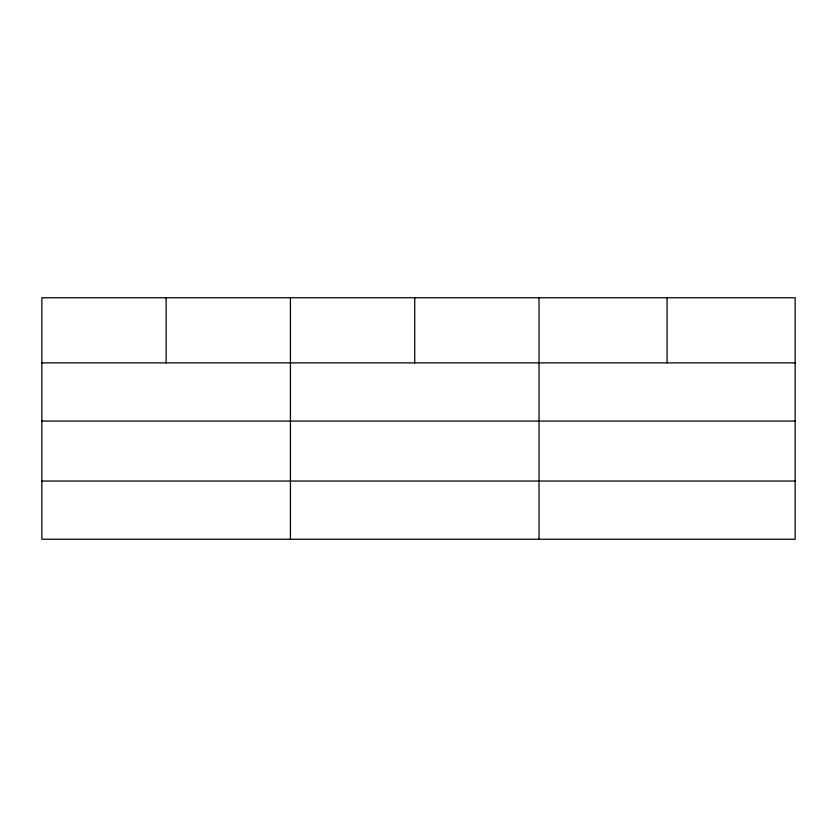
<?xml version="1.0" encoding="UTF-8"?>
<svg xmlns="http://www.w3.org/2000/svg" width="837" height="837" viewBox="0 0 837 837"><rect width="100%" height="100%" fill="white"/><g stroke="black" fill="none" stroke-linecap="round" stroke-linejoin="round"><path stroke-width="1.26" d="M795.15 421.074L795.15 297.752L41.85 297.752L41.85 539.248L795.15 539.248L795.15 421.074L41.85 421.074M41.85 362.871L795.15 362.871M41.85 481.045L795.15 481.045M667.089 297.752L667.089 362.871M539.028 297.752L539.028 539.248M414.733 297.752L414.733 362.871M290.439 297.752L290.439 539.248M166.144 297.752L166.144 362.871"/></g></svg>
